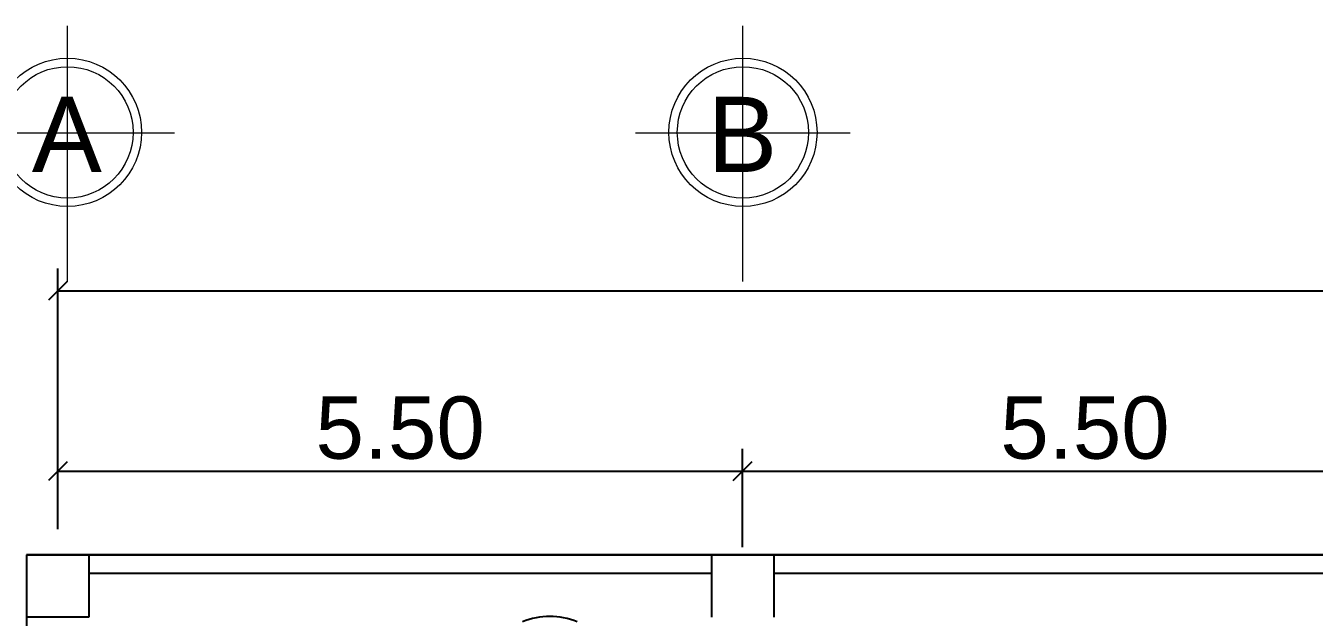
# Model space of a CAD drawing. Header units: millimetres. Extents: x -10 to 320, y -26 to 94.
# Drawn here: x 182.35 to 192.7, y 29.08 to 33.83 of the extents above; entities that cross this region are included whole.
import ezdxf

# ---------------------------------------------------------------- set-up
doc = ezdxf.new("R2010")
doc.units = ezdxf.units.MM
doc.header["$LTSCALE"] = 0.05
for name, color, linetype in [('FUR', 7, 'Continuous'), ('PDF_COTAS', 7, 'Continuous'), ('PDF_GRADAS Y ELEVADOR', 7, 'Continuous'), ('PDF_Text', 7, 'Continuous')]:
    doc.layers.add(name, color=color, linetype=linetype)
doc.styles.add('PDF ArialMT', font='arial.ttf')
doc.styles.get("Standard").update_dxf_attribs({"font": 'arial.ttf'})
doc.dimstyles.new('COTAS 1', dxfattribs={"dimtxt": 0.5, "dimasz": 0.15, "dimexe": 0.18, "dimexo": 0.0625, "dimgap": 0.09, "dimtad": 1, "dimtih": 1, "dimtoh": 1, "dimzin": 0, "dimdsep": 46, "dimtxsty": 'Standard', "dimblk": 'OBLIQUE', "dimcen": -0.09, "dimadec": 0, "dimazin": 0, "dimtfac": 1, "dimtofl": 0, "dimtmove": 0, "dimatfit": 3, "dimldrblk": 'OBLIQUE', "dimfxl": 1, "dimtolj": 1, "dimtzin": 0, "dimarcsym": 0})

# ---------------------------------------------------------------- blocks, each defined once
blk = doc.blocks.new('_Oblique')
at = {"color": 0, "linetype": 'ByBlock', "lineweight": -2}
blk.add_line((-0.5, -0.5), (0.5, 0.5), dxfattribs=at)
blk = doc.blocks.new('*D102')
at = {"color": 0, "lineweight": -2, "ltscale": 0.13, "transparency": 16777216}
for p, q in [((182.609, 29.784), (182.609, 30.431)), ((188.109, 29.784), (188.109, 30.431)), ((182.609, 30.251), (188.109, 30.251))]:
    blk.add_line(p, q, dxfattribs=at)
at = {"layer": 'Defpoints', "color": 0, "lineweight": 13, "ltscale": 0.13, "transparency": 16777216}
for p in [(188.109, 30.251), (182.609, 29.721), (188.109, 29.721)]:
    blk.add_point(p, dxfattribs=at)
at = {"color": 0, "lineweight": -2, "ltscale": 0.13, "transparency": 16777216, "xscale": 0.15, "yscale": 0.15, "zscale": 0.15, "rotation": 180}
blk.add_blockref('_Oblique', (182.609, 30.251), dxfattribs=at)
at = {"color": 0, "lineweight": -2, "ltscale": 0.13, "transparency": 16777216, "xscale": 0.15, "yscale": 0.15, "zscale": 0.15}
blk.add_blockref('_Oblique', (188.109, 30.251), dxfattribs=at)
at = {"color": 0, "lineweight": 13, "ltscale": 0.13, "transparency": 16777216, "insert": (185.359, 30.597), "char_height": 0.5, "attachment_point": 5}
blk.add_mtext('\\A1;5.50', dxfattribs=at)
blk = doc.blocks.new('*D104')
at = {"color": 0, "lineweight": -2, "ltscale": 0.13, "transparency": 16777216}
for p, q in [((188.109, 29.641), (188.109, 30.431)), ((193.609, 29.641), (193.609, 30.431)), ((188.109, 30.251), (193.609, 30.251))]:
    blk.add_line(p, q, dxfattribs=at)
at = {"layer": 'Defpoints', "color": 0, "lineweight": 13, "ltscale": 0.13, "transparency": 16777216}
for p in [(193.609, 30.251), (188.109, 29.578), (193.609, 29.578)]:
    blk.add_point(p, dxfattribs=at)
at = {"color": 0, "lineweight": -2, "ltscale": 0.13, "transparency": 16777216, "xscale": 0.15, "yscale": 0.15, "zscale": 0.15, "rotation": 180}
blk.add_blockref('_Oblique', (188.109, 30.251), dxfattribs=at)
at = {"color": 0, "lineweight": -2, "ltscale": 0.13, "transparency": 16777216, "xscale": 0.15, "yscale": 0.15, "zscale": 0.15}
blk.add_blockref('_Oblique', (193.609, 30.251), dxfattribs=at)
at = {"color": 0, "lineweight": 13, "ltscale": 0.13, "transparency": 16777216, "insert": (190.859, 30.597), "char_height": 0.5, "attachment_point": 5}
blk.add_mtext('\\A1;5.50', dxfattribs=at)
blk = doc.blocks.new('*D101')
at = {"color": 0, "lineweight": -2, "ltscale": 0.13, "transparency": 16777216}
for p, q in [((182.609, 29.784), (182.609, 31.877)), ((207.109, 29.784), (207.109, 31.877)), ((182.609, 31.697), (207.109, 31.697))]:
    blk.add_line(p, q, dxfattribs=at)
at = {"layer": 'Defpoints', "color": 0, "lineweight": 13, "ltscale": 0.13, "transparency": 16777216}
for p in [(207.109, 31.697), (182.609, 29.721), (207.109, 29.721)]:
    blk.add_point(p, dxfattribs=at)
at = {"color": 0, "lineweight": -2, "ltscale": 0.13, "transparency": 16777216, "xscale": 0.15, "yscale": 0.15, "zscale": 0.15, "rotation": 180}
blk.add_blockref('_Oblique', (182.609, 31.697), dxfattribs=at)
at = {"color": 0, "lineweight": -2, "ltscale": 0.13, "transparency": 16777216, "xscale": 0.15, "yscale": 0.15, "zscale": 0.15}
blk.add_blockref('_Oblique', (207.109, 31.697), dxfattribs=at)
at = {"color": 0, "lineweight": 13, "ltscale": 0.13, "transparency": 16777216, "insert": (194.859, 32.043), "char_height": 0.5, "attachment_point": 5}
blk.add_mtext('\\A1;24.50', dxfattribs=at)

msp = doc.modelspace()

# ---------------------------------------------------------------- linework, layer by layer
for p, q in [((199.359, 29.578), (182.359, 29.578)), ((182.359, 29.578), (182.359, 22.078)), ((182.359, 29.578), (199.359, 29.578)), ((207.359, 29.578), (182.359, 29.578)), ((182.859, 29.578), (182.859, 29.078)), ((187.859, 29.578), (187.859, 29.078)), ((188.109, 29.578), (188.109, 29.578)), ((188.359, 29.578), (188.359, 29.078)), ((187.859, 29.428), (182.859, 29.428)), ((193.359, 29.428), (188.359, 29.428)), ((182.859, 29.078), (182.359, 29.078))]:
    msp.add_line(p, q)
at = {"layer": 'FUR'}
msp.add_arc((186.561, 28.496), 0.588, 68.1577, 111.8423, dxfattribs=at)
at = {"layer": 'PDF_COTAS', "lineweight": 18}
for points in [[(182.684, 33.825), (182.684, 31.772)], [(188.109, 33.825), (188.109, 31.772)], [(181.825, 32.966), (183.548, 32.966)], [(187.25, 32.966), (188.973, 32.966)]]:
    msp.add_lwpolyline(points, dxfattribs=at)
at = {"layer": 'PDF_GRADAS Y ELEVADOR', "lineweight": 18}
for centre, radius in [((182.687, 32.97), 0.595), ((188.112, 32.97), 0.595), ((182.687, 32.97), 0.527), ((188.112, 32.97), 0.527)]:
    msp.add_circle(centre, radius, dxfattribs=at)

# ---------------------------------------------------------------- texts
at = {"layer": 'PDF_Text', "char_height": 0.603, "attachment_point": 4, "style": 'PDF ArialMT'}
for s, insert in [('A', (182.401, 32.954)), ('B', (187.826, 32.954))]:
    msp.add_mtext(s, dxfattribs=dict(at, insert=insert))

# ---------------------------------------------------------------- dimensions: what is measured, and where the dimension line sits
at = {"lineweight": 13, "ltscale": 0.13}
dim = msp.add_linear_dim(base=(207.109, 31.697), p1=(182.609, 29.721), p2=(207.109, 29.721), dimstyle='COTAS 1', dxfattribs=at)
dim.commit()
dim.dimension.update_dxf_attribs({"geometry": '*D101', "text_midpoint": (194.859, 31.697), "dimtype": 160})
for base, p1, p2, picture, middle in [((188.109, 30.251), (182.609, 29.721), (188.109, 29.721), '*D102', (185.359, 30.597)), ((193.609, 30.251), (188.109, 29.578), (193.609, 29.578), '*D104', (190.859, 30.597))]:
    dim = msp.add_linear_dim(base=base, p1=p1, p2=p2, dimstyle='COTAS 1', dxfattribs=at)
    dim.commit()
    dim.dimension.update_dxf_attribs({"geometry": picture, "text_midpoint": middle})

doc.saveas('drawing.dxf')
